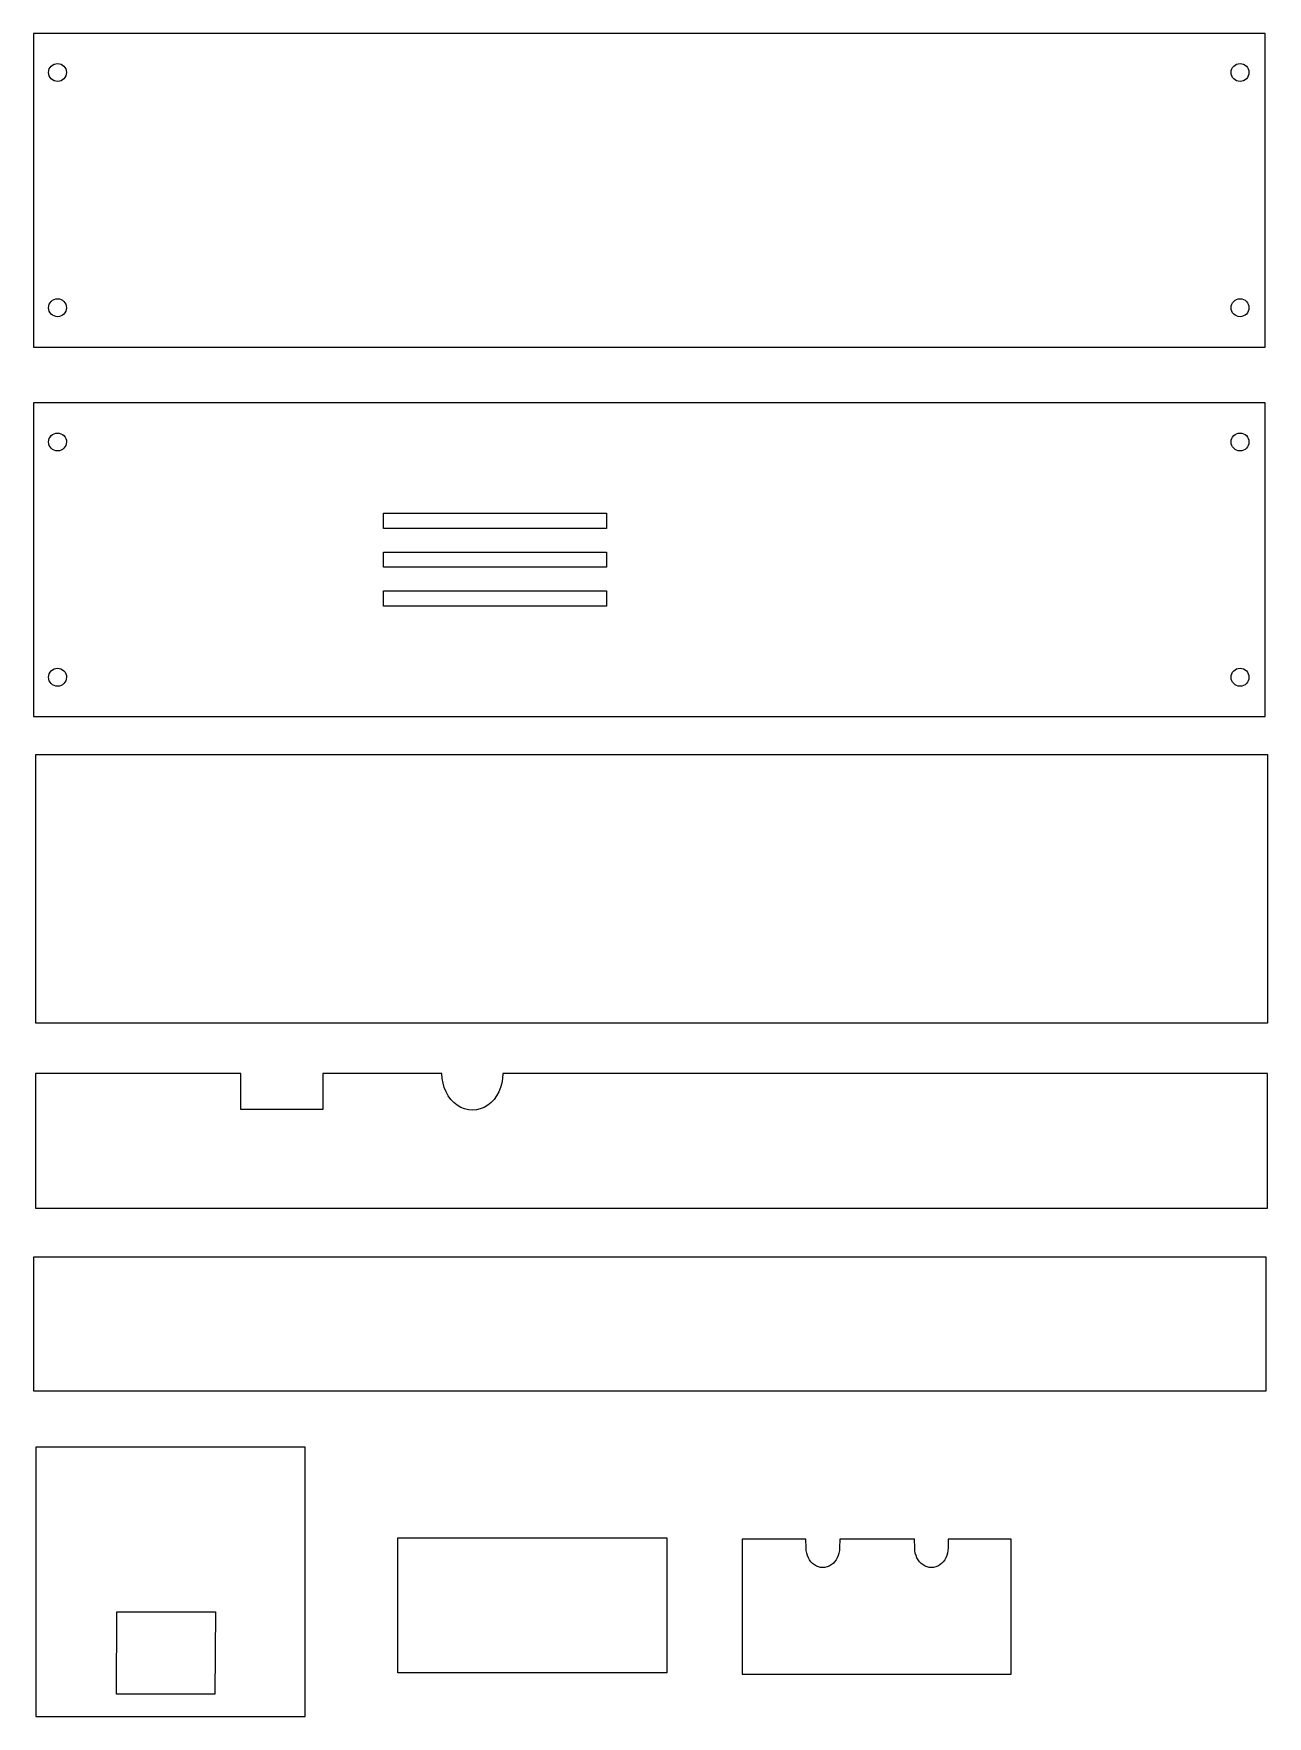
# Model space of a CAD drawing. Header units: millimetres. Extents: x 5 to 170, y 66 to 291.
import ezdxf

# ---------------------------------------------------------------- set-up
doc = ezdxf.new("R2010")
doc.units = ezdxf.units.MM
doc.layers.add('Laag_1', color=7, linetype='CONTINUOUS')

msp = doc.modelspace()

# ---------------------------------------------------------------- linework, layer by layer
at = {"layer": 'Laag_1', "color": 7}
for points in [[(5.200199, 291.489225), (5.200199, 249.489205), (170.20046, 249.489205), (170.20046, 291.489225), (5.200199, 291.489225)], [(8.400004, 287.488953)], [(166.81462, 287.488953)], [(8.400004, 255.958061)], [(166.81462, 255.958061)], [(5.200199, 241.995605), (5.200199, 199.995585), (170.20046, 199.995585), (170.20046, 241.995605), (5.200199, 241.995605)], [(8.400004, 237.966394)], [(166.81462, 237.966394)], [(52.070207, 227.208911), (81.939185, 227.208911), (81.939185, 225.168209), (52.070207, 225.168209), (52.070207, 227.208911)], [(52.070207, 222.015946), (81.939185, 222.015946), (81.939185, 219.975244), (52.070207, 219.975244), (52.070207, 222.015946)], [(52.070207, 216.822982), (81.939185, 216.822982), (81.939185, 214.782796), (52.070207, 214.782796), (52.070207, 216.822982)], [(8.400004, 206.435502)], [(166.81462, 206.435502)], [(5.471939, 194.90033), (170.471439, 194.90033), (170.471439, 158.900834), (5.471939, 158.900834)], [(5.220168, 127.584), (170.249038, 127.584), (170.249038, 109.55513), (5.220168, 109.55513)], [(5.507049, 102.03545), (5.507049, 65.98287), (41.560146, 65.98287), (41.560146, 102.03545)], [(53.974331, 89.88779), (90.041042, 89.88779), (90.041042, 71.821077), (53.974331, 71.821077)], [(16.335794, 80.00279), (29.546273, 80.00279), (29.478243, 68.95013), (16.301781, 68.95013)]]:
    msp.add_lwpolyline(points, close=True, dxfattribs=at)
for points in [[(5.442752, 152.11976), (5.442752, 134.09088), (170.47144, 134.09088), (170.47144, 152.11976), (68.065803, 152.11976)], [(59.896793, 152.11976), (43.923091, 152.11976), (43.923091, 147.31901), (32.932547, 147.31901), (32.932547, 152.11976), (5.442752, 152.11976)], [(100.09983, 89.71033), (100.09983, 71.64373), (136.16688, 71.64373), (136.16688, 89.71033), (127.71957, 89.71033), (127.70847, 88.56259)], [(108.68171, 88.55588), (108.64501, 89.71033), (100.09983, 89.71033)], [(123.23278, 88.56259), (123.19658, 89.71033), (113.1781, 89.71033), (113.1574, 88.55588)]]:
    msp.add_lwpolyline(points, dxfattribs=at)
for points in [[(7.200077, 286.289026), (7.200118, 286.95171), (7.73732, 287.488912), (8.400004, 287.488953)], [(8.400004, 287.488953), (9.062689, 287.488912), (9.59989, 286.95171), (9.599931, 286.289026)], [(165.6147, 286.289026), (165.614741, 286.951708), (166.151938, 287.488908), (166.81462, 287.488953)], [(166.81462, 287.488953), (167.477306, 287.488914), (168.014509, 286.951712), (168.01455, 286.289026)], [(8.400004, 285.089099), (7.737319, 285.089139), (7.200118, 285.626341), (7.200077, 286.289026)], [(9.599931, 286.289026), (9.59989, 285.626341), (9.062689, 285.089139), (8.400004, 285.089099)], [(166.81462, 285.089099), (166.151938, 285.089143), (165.61474, 285.626344), (165.6147, 286.289026)], [(168.01455, 286.289026), (168.01451, 285.62634), (167.477306, 285.089138), (166.81462, 285.089099)], [(7.200077, 254.758134), (7.200118, 255.420819), (7.737319, 255.958021), (8.400004, 255.958061)], [(8.400004, 255.958061), (9.062689, 255.958021), (9.59989, 255.420819), (9.599931, 254.758134)], [(165.6147, 254.758134), (165.61474, 255.420816), (166.151938, 255.958017), (166.81462, 255.958061)], [(166.81462, 255.958061), (167.477306, 255.958022), (168.01451, 255.42082), (168.01455, 254.758134)], [(8.400004, 253.558207), (7.737319, 253.558247), (7.200118, 254.095449), (7.200077, 254.758134)], [(9.599931, 254.758134), (9.59989, 254.095449), (9.062689, 253.558247), (8.400004, 253.558207)], [(166.81462, 253.558207), (166.151938, 253.558251), (165.61474, 254.095452), (165.6147, 254.758134)], [(168.01455, 254.758134), (168.01451, 254.095448), (167.477306, 253.558246), (166.81462, 253.558207)], [(7.200077, 236.765951), (7.19996, 237.084275), (7.326326, 237.389602), (7.551367, 237.61474)], [(7.551367, 237.61474), (7.776407, 237.839877), (8.08168, 237.966375), (8.400004, 237.966394)], [(8.400004, 237.966394), (8.718328, 237.966375), (9.023601, 237.839877), (9.248642, 237.61474)], [(9.248642, 237.61474), (9.473682, 237.389602), (9.600048, 237.084275), (9.599931, 236.765951)], [(165.6147, 236.765951), (165.614582, 237.084274), (165.740948, 237.3896), (165.965987, 237.614737)], [(165.965987, 237.614737), (166.191026, 237.839874), (166.496297, 237.966373), (166.81462, 237.966394)], [(166.81462, 237.966394), (167.132944, 237.966375), (167.438218, 237.839878), (167.66326, 237.614741)], [(167.66326, 237.614741), (167.888301, 237.389603), (168.014668, 237.084275), (168.01455, 236.765951)], [(8.400004, 235.566024), (7.737319, 235.566064), (7.200118, 236.103266), (7.200077, 236.765951)], [(9.599931, 236.765951), (9.59989, 236.103266), (9.062689, 235.566064), (8.400004, 235.566024)], [(166.81462, 235.566024), (166.151938, 235.566068), (165.61474, 236.103269), (165.6147, 236.765951)], [(168.01455, 236.765951), (168.01451, 236.103265), (167.477306, 235.566063), (166.81462, 235.566024)], [(7.200077, 205.235059), (7.19996, 205.553383), (7.326326, 205.85871), (7.551367, 206.083848)], [(8.400004, 204.035132), (7.737319, 204.035172), (7.200118, 204.572374), (7.200077, 205.235059)], [(7.551367, 206.083848), (7.776407, 206.308985), (8.08168, 206.435483), (8.400004, 206.435502)], [(8.400004, 206.435502), (8.718328, 206.435483), (9.023601, 206.308985), (9.248642, 206.083848)], [(9.599931, 205.235059), (9.59989, 204.572374), (9.062689, 204.035172), (8.400004, 204.035132)], [(9.248642, 206.083848), (9.473682, 205.85871), (9.600048, 205.553383), (9.599931, 205.235059)], [(165.6147, 205.235059), (165.614582, 205.553382), (165.740948, 205.858708), (165.965987, 206.083845)], [(166.81462, 204.035132), (166.151938, 204.035176), (165.61474, 204.572377), (165.6147, 205.235059)], [(165.965987, 206.083845), (166.191026, 206.308982), (166.496297, 206.435481), (166.81462, 206.435502)], [(166.81462, 206.435502), (167.132944, 206.435483), (167.438218, 206.308986), (167.66326, 206.083849)], [(168.01455, 205.235059), (168.01451, 204.572373), (167.477306, 204.035171), (166.81462, 204.035132)], [(167.66326, 206.083849), (167.888301, 205.858711), (168.014668, 205.553383), (168.01455, 205.235059)], [(61.939045, 147.87919), (60.675299, 148.753895), (59.8968, 150.370385), (59.896793, 152.11976)], [(68.065803, 152.11976), (68.065796, 150.370384), (67.287296, 148.753895), (66.02355, 147.87919)], [(66.02355, 147.87919), (64.759795, 147.004525), (63.2028, 147.004525), (61.939045, 147.87919)], [(109.8005, 86.26609), (109.10828, 86.73844), (108.68181, 87.61126), (108.68171, 88.55588)], [(113.1574, 88.55588), (113.1573, 87.61126), (112.73083, 86.73844), (112.03861, 86.26609)], [(124.35157, 86.27281), (123.65935, 86.74516), (123.23289, 87.61798), (123.23278, 88.56259)], [(127.70847, 88.56259), (127.70836, 87.61798), (127.2819, 86.74516), (126.58968, 86.27281)], [(112.03861, 86.26609), (111.34616, 85.79354), (110.49295, 85.79354), (109.8005, 86.26609)], [(126.58968, 86.27281), (125.89723, 85.80026), (125.04402, 85.80026), (124.35157, 86.27281)]]:
    msp.add_open_spline(points, degree=3, dxfattribs=at)

doc.saveas('drawing.dxf')
